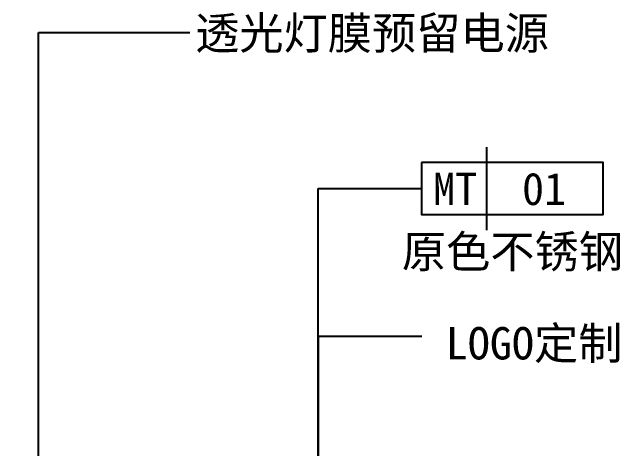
# Model space of a CAD drawing. Header units: millimetres. Extents: x 5625199 to 7433318, y -3316392 to -2552493.
# Drawn here: x 5844420 to 5846332, y -2672483 to -2671108 of the extents above; entities that cross this region are included whole.
import ezdxf
from ezdxf.enums import TextEntityAlignment as Align

# ---------------------------------------------------------------- set-up
doc = ezdxf.new("R2010")
doc.units = ezdxf.units.MM
doc.layers.add('155', color=155, linetype='Continuous')
doc.styles.add('03.YBC-宋体2.5', font='', dxfattribs={"width": 0.8, "height": 2.5})
doc.styles.add('标注-尺寸', font='simplex.shx', dxfattribs={"width": 0.7})
doc.styles.get('03.YBC-宋体2.5').set_extended_font_data('SimSun')
doc.dimstyles.new('副本 100', dxfattribs={"dimscale": 0.8, "dimtxt": 180, "dimasz": 70, "dimexe": 80, "dimexo": 100, "dimgap": 30, "dimtad": 1, "dimdec": 0, "dimrnd": 5, "dimdsep": 46, "dimtxsty": '标注-尺寸', "dimblk": 'ARCHTICK', "dimcen": 0.2, "dimdle": 5, "dimclrd": 8, "dimclre": 8, "dimclrt": 2, "dimadec": 0, "dimazin": 0, "dimtfac": 1, "dimtdec": 0, "dimtmove": 2, "dimatfit": 3, "dimldrblk": 'ccccc', "dimfxl": 300, "dimfxlon": 1, "dimtolj": 1, "dimtzin": 0, "dimarcsym": 0})

# ---------------------------------------------------------------- blocks, each defined once
blk = doc.blocks.new('_ArchTick')
at = {"color": 0, "linetype": 'ByBlock', "const_width": 0.4}
blk.add_lwpolyline([(-0.5, -0.5), (0.5, 0.5)], dxfattribs=at)
blk = doc.blocks.new('ccccc')
h = blk.add_hatch(color=44)
h.dxf.hatch_style = 1
h.paths.add_polyline_path([(-1.713, -1.115), (-1.349, -1.475), (0, 0), (-1.349, 1.475), (-1.713, 1.115), (-0.424, 0)])
at = {"color": 44}
for p, q in [((-1.349, 1.475), (-1.713, 1.115)), ((0, 0), (-1.349, 1.475)), ((-1.713, 1.115), (-0.424, 0)), ((-0.424, 0), (-5.067, 0)), ((-1.713, -1.115), (-0.424, 0)), ((0, 0), (-1.349, -1.475)), ((-1.349, -1.475), (-1.713, -1.115))]:
    blk.add_line(p, q, dxfattribs=at)
blk = doc.blocks.new('*U823')
at = {"color": 50}
blk.add_line((-9, 3.2), (-9, -3.2), dxfattribs=at)
at = {"color": 150}
blk.add_lwpolyline([(-14, 2), (-14, -2), (0, -2), (0, 2)], close=True, dxfattribs=at)
at = {"color": 50, "style": '03.YBC-宋体2.5', "flags": 8}
for tag, p in [('PT', (-11.412, -0.017)), ('01', (-4.561, -0.017)), ('材料名称', (-7, -4.855))]:
    blk.add_attdef(tag, text='', height=2.5, dxfattribs=at).set_placement(p, align=Align.MIDDLE_CENTER)

msp = doc.modelspace()

# ---------------------------------------------------------------- block references
ref = msp.add_blockref('*U823', (5846280.26, -2671663.64), dxfattribs=dict(xscale=40.82399999999999, yscale=40.82399999999999, zscale=40.82399999999999))
ref.add_attrib('材料名称', '原色不锈钢', dxfattribs={"color": 50, "height": 102.06, "style": '03.YBC-宋体2.5'}).set_placement((5845994.49, -2671861.84), align=Align.MIDDLE_CENTER)
ref.add_attrib('01', '01', dxfattribs={"color": 50, "height": 102.06, "style": '03.YBC-宋体2.5'}).set_placement((5846094.08, -2671664.34), align=Align.MIDDLE_CENTER)
ref.add_attrib('PT', 'MT', dxfattribs={"color": 50, "height": 102.06, "style": '03.YBC-宋体2.5'}).set_placement((5845814.37, -2671664.34), align=Align.MIDDLE_CENTER)

# ---------------------------------------------------------------- texts
at = {"color": 50, "style": '03.YBC-宋体2.5', "flags": 8}
for tag, p in [('透光灯膜预留电源', (5845552.53, -2671174.01)), ('LOGO定制', (5846062.63, -2672150.59))]:
    msp.add_attdef(tag, text='材料名称', height=102.06, dxfattribs=at).set_placement(p, align=Align.MIDDLE_CENTER)

# ---------------------------------------------------------------- leaders
at = {"layer": '155', "ltscale": 500}
for points in [[(5844502.58, -2674378.63), (5844502.58, -2671172.34), (5844978.7, -2671172.34)], [(5845383.24, -2673663.07), (5845383.24, -2671663.64), (5845708.72, -2671663.64)], [(5845383.66, -2674629.49), (5845383.66, -2672128.37), (5845709.14, -2672128.37)]]:
    msp.add_leader(points, dimstyle='副本 100', override={"dimgap": 30, "dimtad": 0}, dxfattribs=at)

doc.saveas('drawing.dxf')
